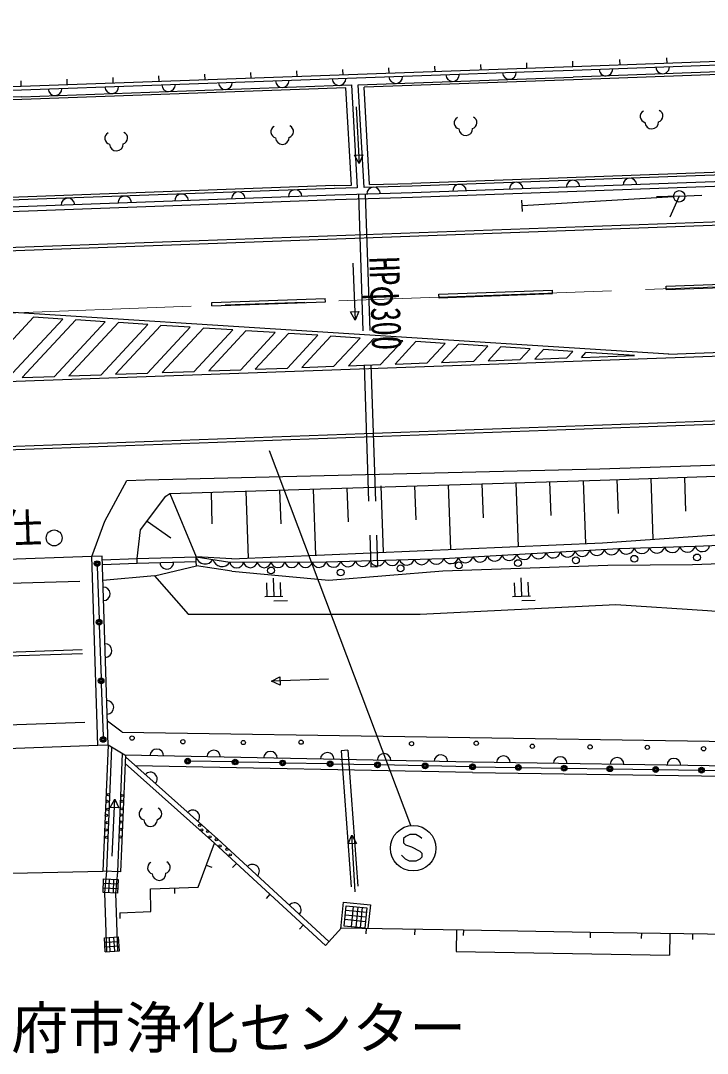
# Model space of a CAD drawing. Units: millimetres, scale not verified. Extents: x 40000 to 680000, y 20000 to 380000.
# Drawn here: x 389334 to 419540, y 252407 to 297827 of the extents above; entities that cross this region are included whole.
import ezdxf
from ezdxf.enums import TextEntityAlignment as Align

# ---------------------------------------------------------------- set-up
doc = ezdxf.new("R2010")
doc.units = ezdxf.units.MM
doc.header["$LTSCALE"] = 1000
doc.linetypes.add('CHAIN', pattern=[18.5, 12, -1.5, 3.5, -1.5])
doc.linetypes.add('DASHED', pattern=[7.5, 6, -1.5])
for name, color, linetype, lineweight in [('M-BGD', 7, 'Continuous', 25), ('M-BGD-EXST', 7, 'Continuous', 25), ('M-BMK', 2, 'CHAIN', 13), ('M-STR-STRC', 7, 'Continuous', 25)]:
    doc.layers.add(name, color=color, linetype=linetype, lineweight=lineweight)
doc.styles.add('ＭＳ ゴシック', font='')
doc.styles.get('ＭＳ ゴシック').set_extended_font_data('MS Gothic')

msp = doc.modelspace()

# ---------------------------------------------------------------- linework, layer by layer
at = {"layer": 'M-BGD'}
for p, q in [((417768, 295947), (417759, 296197)), ((413629, 295796), (389361, 294930)), ((403517, 295435), (403508, 295685)), ((405539, 295507), (405531, 295757)), ((407562, 295579), (407553, 295829)), ((409584, 295651), (409575, 295901)), ((411606, 295724), (411597, 295973)), ((413629, 295796), (413619, 296046)), ((413629, 295796), (413620, 296046)), ((415698, 295872), (415689, 296121)), ((389366, 294780), (412309, 295599)), ((391384, 295002), (391375, 295252)), ((393406, 295074), (393397, 295324)), ((395428, 295146), (395419, 295396)), ((397450, 295218), (397442, 295468)), ((399473, 295290), (399464, 295540)), ((401495, 295363), (401486, 295613)), ((404186, 295008), (413645, 295346)), ((412309, 295599), (413634, 295646)), ((389361, 294930), (389352, 295179)), ((389361, 294930), (389352, 295179)), ((389361, 294930), (389354, 295179)), ((389375, 294480), (403886, 294998)), ((403643, 294869), (389379, 294360)), ((403880, 290593), (403643, 294869)), ((403886, 294998), (404137, 290481)), ((404437, 290489), (404186, 295008)), ((413649, 295226), (404443, 294898)), ((404680, 290617), (404443, 294898)), ((404097, 294042), (404223, 291546)), ((404017, 291911), (404392, 291930)), ((404223, 291546), (404017, 291911)), ((404392, 291930), (404223, 291546)), ((403139, 290571), (403880, 290593)), ((404137, 290481), (403143, 290451)), ((406560, 290252), (403154, 290152)), ((406549, 290552), (404437, 290489)), ((404680, 290617), (406545, 290672)), ((406567, 290052), (403162, 289952)), ((403939, 287154), (404041, 284656)), ((403838, 285023), (404213, 285038)), ((404041, 284656), (403838, 285023)), ((404213, 285038), (404041, 284656)), ((414814, 278110), (434801, 278804)), ((394818, 277625), (414814, 278110)), ((394011, 277596), (394818, 277625)), ((412595, 277542), (412649, 276058)), ((414079, 277587), (414179, 274830)), ((415563, 277639), (415617, 276155)), ((417047, 277698), (417144, 275024)), ((418532, 277739), (418586, 276255)), ((397721, 277088), (397736, 275696)), ((399236, 277135), (399343, 274191)), ((400720, 277180), (400774, 275696)), ((402205, 277225), (402310, 274319)), ((403689, 277270), (403743, 275786)), ((405171, 277369), (405277, 274447)), ((406658, 277361), (406712, 275877)), ((408142, 277406), (408245, 274575)), ((409626, 277451), (409680, 275967)), ((411111, 277497), (411212, 274699)), ((394611, 275427), (395718, 276911)), ((395718, 276911), (395889, 277033)), ((395889, 277033), (397055, 274238)), ((414931, 274863), (434893, 276263)), ((394904, 275819), (395940, 275084)), ((394455, 274168), (394611, 275427)), ((398616, 274160), (414931, 274863)), ((392918, 274279), (392468, 274264)), ((392730, 265944), (392468, 274264)), ((393180, 265958), (392918, 274279)), ((397061, 274039), (397055, 274239)), ((398619, 274160), (397055, 274238)), ((397065, 273856), (397061, 274039)), ((392702, 273821), (392781, 271493)), ((395228, 273403), (397065, 273856)), ((398616, 273613), (397065, 273856)), ((395228, 273403), (392952, 273210)), ((392790, 271243), (392869, 268915)), ((400373, 268769), (400741, 268971)), ((400741, 268971), (400755, 268596)), ((392877, 268665), (392956, 266337)), ((402871, 268864), (400373, 268769)), ((400755, 268596), (400373, 268769)), ((393806, 266526), (393147, 267010)), ((393806, 266526), (450257, 265684)), ((393180, 265958), (392730, 265944)), ((393180, 265958), (392948, 260420)), ((393336, 265866), (393108, 260413)), ((393923, 265518), (393180, 265958)), ((393805, 265588), (393588, 260393)), ((393942, 265517), (393727, 260388)), ((409216, 265209), (393923, 265518)), ((398010, 261823), (393939, 265453)), ((398644, 265222), (396806, 265260)), ((393927, 265156), (397854, 261654)), ((409209, 264759), (394382, 265058)), ((400733, 265180), (398894, 265217)), ((402822, 265138), (400983, 265175)), ((404910, 265096), (403072, 265133)), ((406999, 265054), (405160, 265091)), ((409088, 265012), (407249, 265049)), ((432366, 264871), (409216, 265209)), ((409338, 265007), (411101, 264982)), ((411351, 264978), (413115, 264952)), ((413365, 264948), (415129, 264923)), ((415379, 264919), (417142, 264893)), ((417392, 264890), (419156, 264864)), ((419406, 264860), (421169, 264834)), ((393272, 263217), (393477, 263583)), ((393362, 261085), (393477, 263583)), ((393477, 263583), (393647, 263199)), ((393647, 263199), (393272, 263217)), ((402895, 257322), (398010, 261823)), ((403734, 261619), (403898, 262005)), ((404108, 261642), (403734, 261619)), ((404053, 259509), (403898, 262005)), ((403898, 262005), (404108, 261642)), ((398826, 260758), (398656, 260575)), ((386934, 260285), (392948, 260420)), ((393727, 260388), (392948, 260420)), ((397501, 260686), (397736, 260600)), ((392958, 259475), (392984, 260085)), ((392976, 259886), (393616, 259859)), ((392984, 260085), (393624, 260058)), ((393225, 260075), (393199, 259465)), ((393424, 260067), (393399, 259456)), ((393624, 260058), (393598, 259448)), ((393598, 259448), (392958, 259475)), ((392967, 259686), (393607, 259659)), ((396097, 259682), (396105, 259432)), ((400296, 259403), (400127, 259219)), ((403415, 257890), (403535, 259055)), ((403535, 259055), (404716, 258934)), ((404716, 258934), (404611, 257913)), ((393691, 258593), (393701, 258343)), ((403619, 258504), (404521, 258411)), ((403639, 258703), (404542, 258610)), ((403965, 258870), (403872, 257968)), ((404164, 258850), (404071, 257947)), ((404363, 258829), (404270, 257927)), ((401767, 258048), (401598, 257864)), ((403598, 258305), (404501, 258212)), ((404526, 257914), (404521, 257664)), ((406668, 257875), (406664, 257625)), ((408511, 257842), (408494, 256892)), ((408811, 257837), (408806, 257587)), ((408811, 257837), (414391, 257739)), ((414391, 257739), (414387, 257489)), ((414391, 257739), (421131, 257637)), ((416638, 257705), (416634, 257455)), ((417891, 257678), (417874, 256728)), ((418884, 257671), (418880, 257421)), ((393017, 257489), (393636, 257529)), ((393057, 256871), (393017, 257489)), ((393030, 257290), (393649, 257329)), ((393043, 257090), (393661, 257130)), ((393276, 256885), (393237, 257503)), ((393476, 256898), (393436, 257516)), ((393675, 256910), (393636, 257529)), ((393057, 256871), (393675, 256910)), ((408494, 256892), (417874, 256728))]:
    msp.add_line(p, q, dxfattribs=at)
at = {"layer": 'M-BGD', "linetype": 'DASHED'}
for p, q in [((404190, 290182), (404735, 273804)), ((404490, 290191), (405035, 273814)), ((392468, 274264), (386357, 274042)), ((394461, 273969), (394455, 274168)), ((404735, 273804), (405035, 273814)), ((385942, 273005), (392952, 273208)), ((386046, 269967), (393046, 270202)), ((386052, 269794), (393052, 270029)), ((386154, 266769), (393147, 267010)), ((392730, 265944), (386640, 265725)), ((403725, 265740), (403426, 265718)), ((403426, 265718), (403921, 259016)), ((403725, 265740), (404224, 258984)), ((393588, 260393), (393502, 259459)), ((393502, 259459), (393595, 256892))]:
    msp.add_line(p, q, dxfattribs=at)
at = {"layer": 'M-BGD'}
for points in [[(470785, 297827), (453988, 297275), (413629, 295796)], [(413634, 295646), (453993, 297125), (470792, 297677)], [(470805, 297378), (454003, 296825), (413645, 295346)], [(470810, 297258), (454008, 296705), (413649, 295226)], [(389361, 294930), (362189, 294082), (333073, 292961)], [(333078, 292811), (362194, 293932), (389366, 294780)], [(389375, 294480), (362205, 293632), (333090, 292511)], [(389379, 294360), (362209, 293512), (333095, 292391)], [(470998, 293005), (457080, 292504), (436594, 291759), (418194, 291093), (406545, 290672)], [(471003, 292885), (457084, 292384), (436599, 291639), (418198, 290973), (406549, 290552)], [(471016, 292586), (457095, 292085), (436610, 291339), (418209, 290673), (406560, 290252)], [(471025, 292386), (457102, 291885), (436617, 291139), (418216, 290474), (406567, 290052)], [(403143, 290451), (389660, 289954), (373346, 289357), (350806, 288530), (326821, 287702), (314281, 287248)], [(403139, 290571), (389655, 290074), (373342, 289477), (350802, 288650), (326817, 287822), (314340, 287370)], [(403162, 289952), (389678, 289454), (373364, 288857), (350824, 288030), (326839, 287203), (314032, 286739)], [(403154, 290152), (389671, 289654), (373357, 289057), (350817, 288230), (326832, 287402), (314131, 286943)], [(395889, 277033), (414831, 277610), (434819, 278305), (447848, 278924)], [(397055, 274239), (398532, 274010), (402769, 274030), (407941, 274178), (415651, 274604), (419006, 274709), (423427, 274892), (430604, 274939)], [(392923, 274110), (394455, 274168), (397055, 274239)], [(392930, 273910), (394461, 273969), (397061, 274039)], [(398616, 273613), (402884, 273215), (407898, 273627), (415156, 273885), (418888, 273903), (423386, 274063), (430414, 274254)], [(395228, 273403), (396700, 271728), (403621, 271723), (406905, 271719), (415515, 272141), (419544, 271885), (423580, 271580)], [(409209, 264759), (439412, 264318), (451688, 264129)], [(393691, 258593), (395063, 258648), (395045, 259647), (397149, 259718), (397854, 261654), (402739, 257153), (403454, 257933), (408811, 257837)]]:
    msp.add_lwpolyline(points, dxfattribs=at)
at = {"layer": 'M-BGD', "linetype": 'DASHED'}
for points in [[(392468, 274264), (393033, 275818), (394011, 277596)], [(393108, 260413), (393021, 259472), (393115, 256875)]]:
    msp.add_lwpolyline(points, dxfattribs=at)
at = {"layer": 'M-BGD'}
msp.add_lwpolyline([(403567, 257999), (403659, 258902), (404562, 258809), (404469, 257906)], close=True, dxfattribs=at)
for centre, radius in [((419087, 274217), 150), ((392698, 273946), 125), ((392698, 273946), 100), ((392698, 273946), 75), ((392698, 273946), 50), ((392698, 273946), 50), ((392698, 273946), 50), ((406045, 273737), 150), ((408605, 273868), 150), ((411213, 273968), 150), ((413758, 274091), 150), ((416327, 274159), 150), ((400349, 273647), 150), ((403410, 273555), 150), ((392785, 271368), 125), ((392785, 271368), 100), ((392785, 271368), 75), ((392785, 271368), 50), ((392785, 271368), 50), ((392785, 271368), 50), ((392873, 268790), 125), ((392873, 268790), 100), ((392873, 268790), 75), ((392873, 268790), 50), ((392873, 268790), 50), ((392873, 268790), 50), ((392961, 266212), 125), ((392961, 266212), 100), ((392961, 266212), 75), ((392961, 266212), 50), ((392961, 266212), 50), ((392961, 266212), 50), ((394234, 266272), 93.3), ((396468, 266112), 93.3), ((399130, 266077), 93.3), ((401669, 266093), 93.3), ((406527, 266029), 93.3), ((409376, 266045), 93.3), ((411841, 265914), 93.3), ((414381, 265886), 93.3), ((416899, 265868), 93.3), ((419373, 265805), 93.3), ((396681, 265262), 125), ((396681, 265262), 100), ((396681, 265262), 75), ((396681, 265262), 50), ((396681, 265262), 50), ((396681, 265262), 50), ((398769, 265220), 125), ((398769, 265220), 100), ((398769, 265220), 75), ((398769, 265220), 50), ((398769, 265220), 50), ((398769, 265220), 50), ((400858, 265178), 125), ((400858, 265178), 100), ((400858, 265178), 75), ((402947, 265136), 125), ((400858, 265178), 50), ((400858, 265178), 50), ((400858, 265178), 50), ((402947, 265136), 100), ((402947, 265136), 75), ((402947, 265136), 50), ((402947, 265136), 50), ((402947, 265136), 50), ((405035, 265093), 125), ((405035, 265093), 100), ((405035, 265093), 75), ((405035, 265093), 50), ((405035, 265093), 50), ((405035, 265093), 50), ((407124, 265051), 125), ((407124, 265051), 100), ((407124, 265051), 75), ((407124, 265051), 50), ((407124, 265051), 50), ((407124, 265051), 50), ((409213, 265009), 125), ((409213, 265009), 125), ((409213, 265009), 100), ((409213, 265009), 100), ((409213, 265009), 75), ((409213, 265009), 75), ((409213, 265009), 50), ((409213, 265009), 50), ((409213, 265009), 50), ((409213, 265009), 50), ((409213, 265009), 50), ((409213, 265009), 50), ((411226, 264980), 125), ((411226, 264980), 100), ((411226, 264980), 75), ((411226, 264980), 50), ((411226, 264980), 50), ((411226, 264980), 50), ((413240, 264950), 125), ((413240, 264950), 100), ((413240, 264950), 75), ((413240, 264950), 50), ((413240, 264950), 50), ((413240, 264950), 50), ((415254, 264921), 125), ((415254, 264921), 100), ((415254, 264921), 75), ((415254, 264921), 50), ((415254, 264921), 50), ((415254, 264921), 50), ((417267, 264891), 125), ((417267, 264891), 100), ((417267, 264891), 75), ((417267, 264891), 50), ((417267, 264891), 50), ((417267, 264891), 50), ((419281, 264862), 125), ((419281, 264862), 100), ((419281, 264862), 75), ((419281, 264862), 50), ((419281, 264862), 50), ((419281, 264862), 50), ((393140, 263487), 49), ((393193, 263781), 49), ((393792, 263748), 49), ((393793, 263489), 49), ((393174, 263143), 49), ((393781, 263160), 49), ((393104, 262878), 49), ((393144, 262554), 49), ((393754, 262581), 49), ((393757, 262890), 49), ((393089, 262231), 49), ((393741, 262262), 49), ((397213, 262440), 49), ((397303, 262232), 49), ((397552, 262164), 49), ((393119, 261903), 49), ((393723, 261926), 49), ((397667, 261929), 49), ((397936, 261804), 49), ((398103, 261529), 49), ((398412, 261381), 49), ((398553, 261136), 49)]:
    msp.add_circle(centre, radius, dxfattribs=at)
for centre, radius, start, end in [((415076, 295699), 300, 182.0983, 2.0983), ((417574, 295790), 300, 182.0983, 2.0983), ((403336, 295278), 300, 182.0445, 2.0445), ((405835, 295367), 300, 182.0445, 2.0445), ((408333, 295457), 300, 182.0445, 2.0445), ((410831, 295546), 300, 182.0445, 2.0445), ((390844, 294832), 300, 182.0445, 2.0445), ((393343, 294922), 300, 182.0445, 2.0445), ((395841, 295011), 300, 182.0445, 2.0445), ((398339, 295100), 300, 182.0445, 2.0445), ((400838, 295189), 300, 182.0445, 2.0445), ((417318, 293631), 268, 286.5315, 65.7786), ((408674, 293325), 268, 117.9527, 257.1998), ((409138, 293340), 268, 286.5315, 65.7786), ((416854, 293616), 268, 117.9527, 257.1998), ((400604, 292937), 268, 117.9527, 257.1998), ((401069, 292952), 268, 286.5315, 65.7786), ((408915, 293073), 300, 181.8656, 1.8656), ((417095, 293365), 300, 181.8656, 1.8656), ((393305, 292650), 268, 117.9527, 257.1998), ((393769, 292665), 268, 286.5315, 65.7786), ((400845, 292686), 300, 181.8656, 1.8656), ((393545, 292398), 300, 181.8656, 1.8656), ((411135, 290417), 300, 2.0727, 182.0727), ((413633, 290508), 300, 2.0727, 182.0727), ((416132, 290598), 300, 2.0727, 182.0727), ((398911, 289995), 300, 2.1129, 182.1129), ((401409, 290087), 300, 2.1129, 182.1129), ((404857, 290202), 300, 1.686, 181.6859), ((408637, 290327), 300, 2.0727, 182.0727), ((391416, 289719), 300, 2.1129, 182.1129), ((393914, 289811), 300, 2.1129, 182.1129), ((396413, 289903), 300, 2.1129, 182.1129), ((410828, 274420), 332, 197.4684, 348.8615), ((411470, 274455), 332, 197.4684, 348.8615), ((412113, 274491), 332, 197.4684, 348.8615), ((412755, 274526), 332, 197.4684, 348.8615), ((413398, 274562), 332, 197.4684, 348.8615), ((414040, 274597), 332, 197.4684, 348.8615), ((414683, 274633), 332, 197.4684, 348.8615), ((415325, 274668), 332, 197.4684, 348.8615), ((415984, 274715), 350, 198.4387, 345.1568), ((416654, 274736), 350, 198.4387, 345.1568), ((417325, 274757), 350, 198.4387, 345.1568), ((417996, 274778), 350, 198.4387, 345.1568), ((418667, 274799), 350, 198.4387, 345.1568), ((419319, 274797), 325, 195.6741, 349.0464), ((395761, 274004), 300, 181.5561, 1.5561), ((397448, 274334), 404, 193.6183, 328.7782), ((398187, 274220), 404, 193.6183, 328.7782), ((398835, 274070), 308, 191.1425, 349.3922), ((399440, 274073), 308, 191.1425, 349.3922), ((400045, 274076), 308, 191.1425, 349.3922), ((400650, 274078), 308, 191.1425, 349.3922), ((401255, 274081), 308, 191.1425, 349.3922), ((401861, 274084), 308, 191.1425, 349.3922), ((402466, 274087), 308, 191.1425, 349.3922), ((403089, 274124), 334, 196.2272, 347.0403), ((403736, 274142), 334, 196.2272, 347.0403), ((404383, 274160), 334, 196.2272, 347.0403), ((405029, 274179), 334, 196.2272, 347.0403), ((405676, 274197), 334, 196.2272, 347.0403), ((406322, 274216), 334, 196.2272, 347.0403), ((406969, 274234), 334, 196.2272, 347.0403), ((407616, 274253), 334, 196.2272, 347.0403), ((408258, 274277), 332, 197.4684, 348.8615), ((408900, 274313), 332, 197.4684, 348.8615), ((409543, 274348), 332, 197.4684, 348.8615), ((410185, 274384), 332, 197.4684, 348.8615), ((392970, 272617), 300, 271.8029, 91.8029), ((393049, 270119), 300, 271.8029, 91.8029), ((393128, 267620), 300, 271.8029, 91.8029), ((395321, 265490), 300, 358.844, 178.844), ((397820, 265439), 300, 358.844, 178.844), ((400320, 265389), 300, 358.844, 178.844), ((402819, 265338), 300, 358.844, 178.844), ((405319, 265288), 300, 358.844, 178.844), ((407818, 265237), 300, 358.844, 178.844), ((410569, 265189), 300, 359.1622, 179.1622), ((413069, 265153), 300, 359.1622, 179.1622), ((415568, 265116), 300, 359.1622, 179.1622), ((418068, 265080), 300, 359.1622, 179.1622), ((395042, 264470), 300, 318.273, 138.273), ((394811, 262938), 268, 117.9527, 257.1998), ((395275, 262953), 268, 286.5315, 65.7786), ((396907, 262806), 300, 318.273, 138.273), ((395051, 262686), 300, 181.8656, 1.8656), ((395185, 260566), 268, 117.9527, 257.1998), ((395649, 260582), 268, 286.5315, 65.7786), ((399533, 260419), 300, 317.345, 137.345), ((395425, 260315), 300, 181.8656, 1.8656), ((401372, 258725), 300, 317.345, 137.345)]:
    msp.add_arc(centre, radius, start, end, dxfattribs=at)
at = {"layer": 'M-BGD-EXST'}
for p, q in [((411415, 289427), (411384, 289926)), ((418055, 290085), (411399, 289676)), ((418304, 290101), (417304, 290083)), ((418304, 290101), (417892, 289189)), ((418304, 290101), (419303, 290148)), ((400266, 278916), (406477, 262448)), ((400149, 273099), (400169, 272499)), ((400442, 273309), (400469, 272509)), ((400749, 273119), (400768, 272519)), ((411048, 273108), (411067, 272508)), ((411341, 273318), (411367, 272518)), ((411647, 273128), (411667, 272528)), ((400069, 272496), (400868, 272522)), ((410967, 272505), (411767, 272531)), ((400475, 272309), (401075, 272329)), ((411374, 272318), (411973, 272338)), ((406276, 261941), (406180, 261857)), ((406180, 261857), (406180, 261669)), ((406180, 261669), (406268, 261572)), ((406448, 262033), (406276, 261941)), ((406720, 262029), (406448, 262033)), ((406900, 261937), (406720, 262029)), ((406984, 261853), (406900, 261937)), ((406268, 261572), (406527, 261493)), ((406527, 261493), (406900, 261304)), ((406900, 261304), (406988, 261212)), ((406988, 261212), (406988, 261040)), ((406268, 260948), (406092, 261128)), ((406439, 260864), (406268, 260948)), ((406720, 260864), (406439, 260864)), ((406900, 260952), (406720, 260864)), ((406988, 261040), (406900, 260952))]:
    msp.add_line(p, q, dxfattribs=at)
for centre, radius in [((418304, 290101), 250), ((390808, 275075), 350), ((406600, 261427), 1000)]:
    msp.add_circle(centre, radius, dxfattribs=at)
at = {"layer": 'M-BMK'}
msp.add_line((366354, 284137), (464786, 287782), dxfattribs=at)
at = {"layer": 'M-STR-STRC'}
for p, q in [((334479, 285889), (454400, 290237)), ((334484, 285739), (454406, 290087)), ((417724, 286155), (454950, 287505)), ((417729, 286005), (447710, 287092)), ((417729, 286005), (417724, 286155)), ((407730, 285793), (412727, 285974)), ((407736, 285643), (407730, 285793)), ((407736, 285625), (407731, 285775)), ((407736, 285643), (412732, 285824)), ((412732, 285824), (412727, 285974)), ((397737, 285431), (402734, 285612)), ((397742, 285281), (397737, 285431)), ((397742, 285281), (402739, 285462)), ((402739, 285462), (402734, 285612)), ((417840, 283157), (387751, 285068)), ((387384, 282082), (389896, 284782)), ((388771, 282104), (391185, 284700)), ((389407, 282127), (391765, 284663)), ((391185, 284700), (389896, 284782)), ((390820, 282178), (393055, 284581)), ((391456, 282201), (393635, 284544)), ((393055, 284581), (391765, 284663)), ((392869, 282252), (394925, 284462)), ((393505, 282275), (395505, 284426)), ((394925, 284462), (393635, 284544)), ((394918, 282327), (396794, 284344)), ((396794, 284344), (395505, 284426)), ((387855, 281920), (448218, 284109)), ((395554, 282350), (397375, 284307)), ((396968, 282401), (398664, 284225)), ((398664, 284225), (397375, 284307)), ((397604, 282424), (399244, 284188)), ((399017, 282475), (400534, 284106)), ((400534, 284106), (399244, 284188)), ((399653, 282498), (401114, 284069)), ((401066, 282549), (402404, 283987)), ((402404, 283987), (401114, 284069)), ((401702, 282573), (402984, 283950)), ((404273, 283869), (402984, 283950)), ((417836, 283157), (447813, 284244)), ((403116, 282624), (404273, 283869)), ((403751, 282647), (404854, 283832)), ((406143, 283750), (404854, 283832)), ((405165, 282698), (406143, 283750)), ((405801, 282721), (406723, 283713)), ((408013, 283631), (406723, 283713)), ((407214, 282772), (408013, 283631)), ((407850, 282795), (408593, 283594)), ((409882, 283512), (408593, 283594)), ((409263, 282847), (409882, 283512)), ((409899, 282870), (410463, 283475)), ((411752, 283394), (410463, 283475)), ((411313, 282921), (411752, 283394)), ((411949, 282944), (412332, 283357)), ((411949, 282944), (413362, 282995)), ((413622, 283275), (412332, 283357)), ((413362, 282995), (413622, 283275)), ((413998, 283018), (414202, 283238)), ((413998, 283018), (416330, 283103)), ((416330, 283103), (414202, 283238)), ((399653, 282498), (401066, 282549)), ((401702, 282573), (403116, 282624)), ((403751, 282647), (405165, 282698)), ((405801, 282721), (407214, 282772)), ((407850, 282795), (409263, 282847)), ((409899, 282870), (411313, 282921)), ((389407, 282127), (390820, 282178)), ((391456, 282201), (392869, 282252)), ((393505, 282275), (394918, 282327)), ((395554, 282350), (396968, 282401)), ((397604, 282424), (399017, 282475)), ((387963, 279072), (440968, 280994)), ((387964, 278922), (440974, 280844))]:
    msp.add_line(p, q, dxfattribs=at)

# ---------------------------------------------------------------- texts
at = {"layer": 'M-BGD-EXST', "style": 'ＭＳ ゴシック', "width": 0.7}
msp.add_text('HPφ300', height=1320, rotation=271.904, dxfattribs=at).set_placement((405324, 287436), align=Align.MIDDLE_LEFT)
at = {"layer": 'M-BGD-EXST', "style": 'ＭＳ ゴシック'}
msp.add_text('仕', height=1320, rotation=1.866, dxfattribs=at).set_placement((388527, 274416), align=Align.BOTTOM_LEFT)
msp.add_text('防府市浄化センター', height=1833, dxfattribs=at).set_placement((386426, 253531), align=Align.MIDDLE_LEFT)

doc.saveas('drawing.dxf')
